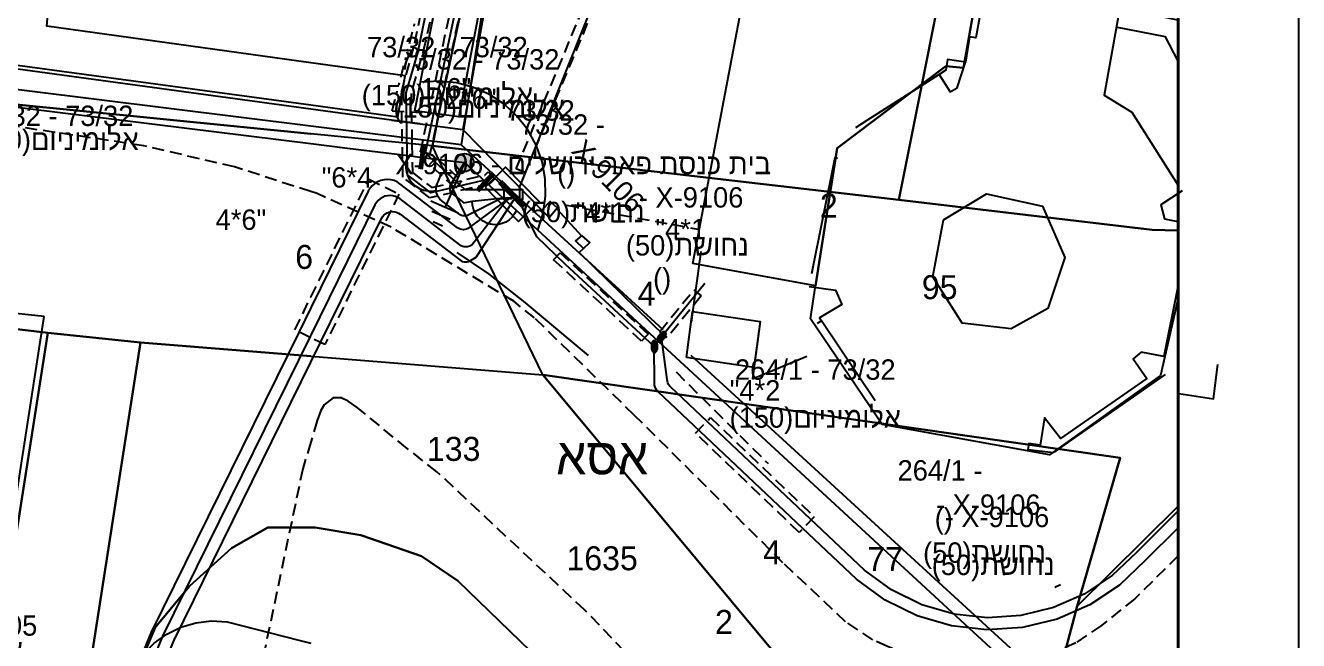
# Model space of a CAD drawing. Header units: metres. Extents: x 220080 to 220677, y 629869 to 630193.
# Drawn here: x 220457.1 to 220510.2, y 629921.5 to 629947.2 of the extents above; entities that cross this region are included whole.
import ezdxf
from ezdxf.enums import TextEntityAlignment as Align

# ---------------------------------------------------------------- set-up
doc = ezdxf.new("R2010")
doc.units = ezdxf.units.M
doc.header["$LTSCALE"] = 0.5
doc.header["$MEASUREMENT"] = 0
doc.linetypes.add('DASH15', pattern=[1.5, 1, -0.5])
doc.linetypes.add('DIVIDE25', pattern=[2.5, 1, -0.5, 0, -0.5, 0, -0.5])
for name, color, linetype in [('1202', 255, 'Continuous'), ('1601', 30, 'LANDBORDER'), ('1602', 40, 'Continuous'), ('1603', 40, 'Continuous'), ('2201', 252, 'Continuous'), ('2202', 255, 'Continuous'), ('2203', 7, 'Continuous'), ('2205', 252, 'Continuous'), ('2206', 252, 'Continuous'), ('2402', 255, 'Continuous'), ('2404', 252, 'DASH15'), ('2407', 252, 'DIVIDE25'), ('2408', 252, 'DASH15'), ('2412', 252, 'Continuous'), ('2421', 252, 'Continuous'), ('2601', 252, 'Continuous'), ('2602', 252, 'Continuous'), ('2604', 252, 'Continuous'), ('2605', 7, 'WALLSUP'), ('2619', 8, 'Continuous'), ('6031', 254, 'Continuous'), ('6051', 130, 'Continuous'), ('6081', 1, 'CABLEUNDEXIST03'), ('6091', 3, 'CABLEUNDEXIST03'), ('6151', 6, 'CABLEUNDEXIST03'), ('6241', 51, 'Continuous'), ('6321', 7, 'Continuous'), ('6510', 7, 'Continuous'), ('6512', 120, 'Continuous'), ('6515', 121, 'Continuous'), ('6561', 7, 'Continuous'), ('6701', 7, 'DASH15'), ('6730', 7, 'Continuous'), ('6815', 255, 'Continuous'), ('6901', 132, 'Continuous'), ('6910', 210, 'Continuous'), ('6911', 3, 'Continuous'), ('6916', 7, 'Continuous'), ('9100', 7, 'Continuous')]:
    doc.layers.add(name, color=color, linetype=linetype)
doc.layers.get('2206').off()
doc.styles.add('HEBTXT', font='HEBTXT')
doc.linetypes.add('CABLEUNDEXIST03', pattern='A,3.5,[222,elecad.shx,S=0.01,R=0,X=0,Y=0],1.5', length=5)
doc.linetypes.add('LANDBORDER', pattern='A,6.25,[208,elecad.shx,S=0.02,R=0,X=-0.6,Y=0],12.5,[208,elecad.shx,S=0.02,R=180,X=0.6,Y=0],6.25', length=25)
doc.linetypes.add('WALLSUP', pattern='A,2.5,[227,elecad.shx,S=0.5,R=0,X=0,Y=0],2.5', length=5)

# ---------------------------------------------------------------- blocks, each defined once
blk = doc.blocks.new('6916')
at = {"color": 0, "style": 'HEBTXT'}
for tag, p in [('HTCH', (0.01, 3.53)), ('PIPE', (0.05, 1.33))]:
    blk.add_attdef(tag, text='', height=1.7, dxfattribs=at).set_placement(p, align=Align.MIDDLE_CENTER)
blk = doc.blocks.new('6901')
at = {"color": 0, "style": 'HEBTXT', "flags": 1}
blk.add_attdef('CODE', (-2.92, 6.4), '', height=1.7, dxfattribs=at)
at = {"color": 0, "style": 'HEBTXT'}
for tag, p in [('PATH', (0.17, 4.71)), ('HTCH', (0.17, 2.71))]:
    blk.add_attdef(tag, text='', height=1.7, dxfattribs=at).set_placement(p, align=Align.MIDDLE_CENTER)
blk = doc.blocks.new('6911')
at = {"color": 0, "style": 'HEBTXT', "flags": 1}
blk.add_attdef('CODE', (-2.92, 6.4), '', height=1.7, dxfattribs=at)
at = {"color": 0, "style": 'HEBTXT'}
for tag, p in [('PATH', (0.17, 4.71)), ('HTCH', (0.17, 2.71))]:
    blk.add_attdef(tag, text='', height=1.7, dxfattribs=at).set_placement(p, align=Align.MIDDLE_CENTER)
blk = doc.blocks.new('6910')
at = {"color": 0, "style": 'HEBTXT', "flags": 1}
blk.add_attdef('CODE', (-2.92, 6.4), '', height=1.7, dxfattribs=at)
at = {"color": 0, "style": 'HEBTXT'}
for tag, p in [('PATH', (0.17, 4.71)), ('HTCH', (0.17, 2.71))]:
    blk.add_attdef(tag, text='', height=1.7, dxfattribs=at).set_placement(p, align=Align.MIDDLE_CENTER)
blk = doc.blocks.new('6515')
at = {"color": 0, "const_width": 0.4}
blk.add_lwpolyline([(0, 1), (0, -1)], dxfattribs=at)
at = {"color": 0, "style": 'HEBTXT', "flags": 1}
for tag, p in [('POLE_NUM', (0.58, 1.18)), ('POLE_TYPE', (0.59, -1.23))]:
    blk.add_attdef(tag, p, '', height=1.7, dxfattribs=at)
blk = doc.blocks.new('*X24')
at = {"color": 0}
for p, q in [((-1.5, 0.06), (1.5, 0.06)), ((-1.5, 0), (1.5, 0)), ((-1.48, 0.12), (1.48, 0.12)), ((-1.45, 0.19), (1.45, 0.19)), ((-1.41, 0.25), (1.41, 0.25)), ((-1.36, 0.31), (1.36, 0.31)), ((-1.29, 0.38), (1.29, 0.38)), ((-1.21, 0.44), (1.21, 0.44)), ((-1.12, 0.5), (1.12, 0.5)), ((-0.99, 0.56), (0.99, 0.56)), ((-0.84, 0.62), (0.84, 0.62)), ((-0.61, 0.69), (0.61, 0.69)), ((-1.5, -0.06), (1.5, -0.06)), ((-1.48, -0.12), (1.48, -0.12)), ((-1.45, -0.19), (1.45, -0.19)), ((-1.41, -0.25), (1.41, -0.25)), ((-1.36, -0.31), (1.36, -0.31)), ((-1.29, -0.38), (1.29, -0.38)), ((-1.21, -0.44), (1.21, -0.44)), ((-1.12, -0.5), (1.12, -0.5)), ((-0.99, -0.56), (0.99, -0.56)), ((-0.84, -0.62), (0.84, -0.62)), ((-0.61, -0.69), (0.61, -0.69))]:
    blk.add_line(p, q, dxfattribs=at)
blk = doc.blocks.new('6730')
at = {"color": 0}
blk.add_lwpolyline([(0.51, 0.01, 0.174705), (0.48, 0.09, 0.104203), (0.36, 0.18, 0.064948), (0.21, 0.24, 0.051099), (0.01, 0.26, 0.051099), (-0.19, 0.24, 0.064948), (-0.35, 0.18, 0.104203), (-0.46, 0.09, 0.174705), (-0.49, 0.01, 0.174705), (-0.46, -0.08, 0.104203), (-0.35, -0.17, 0.064948), (-0.19, -0.22, 0.051099), (0.01, -0.24, 0.051099), (0.21, -0.22, 0.064948), (0.36, -0.17, 0.104203), (0.48, -0.08, 0.174705)], format="xyb", close=True, dxfattribs=at)
at = {"color": 0, "xscale": 0.3335, "yscale": 0.3335, "zscale": 0.3335}
blk.add_blockref('*X24', (0.01, 0.01), dxfattribs=at)
at = {"color": 0, "style": 'HEBTXT'}
for tag, p in [('MUFA_NUM', (1.8, 0.6)), ('COMMENT1', (1.8, -2.73))]:
    blk.add_attdef(tag, p, '', height=2, dxfattribs=at)
at = {"color": 0, "style": 'HEBTXT', "flags": 1}
for tag, p in [('TYPE', (1.81, -6.03)), ('MAP_TYPE', (1.81, -9.04))]:
    blk.add_attdef(tag, p, '', height=2, dxfattribs=at)
blk = doc.blocks.new('6321')
at = {"color": 0, "const_width": 0.75}
blk.add_lwpolyline([(-0.38, 0, 1), (0.38, 0, 1)], format="xyb", close=True, dxfattribs=at)
at = {"color": 0}
blk.add_circle((0, 0), 0.75, dxfattribs=at)
at = {"color": 0, "style": 'HEBTXT'}
blk.add_attdef('POLE_NUM', (1.75, 1.75), '', height=1.7, dxfattribs=at)
at = {"color": 0, "style": 'HEBTXT', "flags": 1}
blk.add_attdef('MAP_TYPE', (1.73, -0.72), '', height=1.7, dxfattribs=at)
blk = doc.blocks.new('6561')
at = {"color": 0}
blk.add_line((0, 0), (-1.62, -3.72), dxfattribs=at)
at = {"color": 0, "flags": 128}
for points in [[(-2.81, -3.2), (-0.52, -4.2)], [(-2.72, -4.06), (-1.19, -4.73)], [(-2.62, -4.92), (-1.85, -5.26)]]:
    blk.add_lwpolyline(points, dxfattribs=at)
at = {"color": 0, "style": 'HEBTXT'}
for tag, p in [('TYPE', (1.69, -1.64)), ('DESC', (1.69, -4.21))]:
    blk.add_attdef(tag, p, '', height=1.5, dxfattribs=at)
blk = doc.blocks.new('6241')
at = {"color": 0}
blk.add_lwpolyline([(-2, -1.2), (2, -1.2), (2, 1.2), (-2, 1.2)], close=True, dxfattribs=at)
blk.add_lwpolyline([(-2, -1.2), (2, -1.2), (2, 1.2), (-2, 1.2)], close=True, dxfattribs=at)
at = {"color": 0, "const_width": 0.48}
blk.add_lwpolyline([(-1.44, 0), (1.44, 0)], dxfattribs=at)
blk.add_lwpolyline([(-1.44, 0), (1.44, 0)], dxfattribs=at)
at = {"color": 0, "style": 'HEBTXT'}
blk.add_attdef('PIL_NAME', (2.42, 1.78), '', height=1.7, dxfattribs=at)
at = {"color": 0, "style": 'HEBTXT', "flags": 1}
for tag, p in [('TYPE', (2.43, -0.61)), ('MAP_TYPE', (2.42, -2.68))]:
    blk.add_attdef(tag, p, '', height=1.7, dxfattribs=at)
blk = doc.blocks.new('2206')
at = {"color": 0}
for p, q in [((0, -7.5), (0, 7.5)), ((-7.5, 0), (7.5, 0))]:
    blk.add_line(p, q, dxfattribs=at)
blk.add_circle((0, 0), 7.5, dxfattribs=at)
at = {"color": 0, "style": 'HEBTXT'}
for tag, p in [('NUM-FLOORS', (-0.93, 2.1)), ('NUM-BUSNS-CUR', (-0.9, -4.02))]:
    blk.add_attdef(tag, text='', height=2, dxfattribs=at).set_placement(p, align=Align.RIGHT)
for tag, p in [('NUM-ENTR', (0.83, 2.1)), ('NUM-APTS-CUR', (0.83, -4.02))]:
    blk.add_attdef(tag, p, '', height=2, dxfattribs=at)
blk.add_attdef('BLDG_TYPE', text='', height=2, dxfattribs=at).set_placement((0, -22.5), align=Align.CENTER)
at = {"layer": '2202', "style": 'HEBTXT'}
blk.add_attdef('BLDG_CH', text='', height=2, dxfattribs=at).set_placement((0, -25), align=Align.CENTER)
at = {"layer": '2203', "style": 'HEBTXT'}
for tag, p in [('BLDG_NUM', (0, -17.5)), ('BLDG_LETTER', (0, -20))]:
    blk.add_attdef(tag, text='', height=2, dxfattribs=at).set_placement(p, align=Align.CENTER)
at = {"layer": '9100', "style": 'HEBTXT'}
for tag, p in [('CITY_CODE', (0, -12.5)), ('STREET_CODE', (0, -15)), ('STRT_TYPE', (0, -27.5)), ('STREET_CODE_2', (0, -30)), ('BLDG_NUM_2', (0, -32.5)), ('BLDG_LETTER_2', (0, -35))]:
    blk.add_attdef(tag, text='', height=2, dxfattribs=at).set_placement(p, align=Align.CENTER)
blk = doc.blocks.new('2402')
at = {"color": 0, "style": 'HEBTXT'}
blk.add_attdef('STREET_NAME', text='', height=3, dxfattribs=at).set_placement((0, 1), align=Align.CENTER)
at = {"layer": '2421', "style": 'HEBTXT'}
blk.add_attdef('STREET_CODE', text='', height=2, dxfattribs=at).set_placement((0, -3), align=Align.CENTER)
blk = doc.blocks.new('1603')
at = {"color": 0, "style": 'HEBTXT'}
blk.add_attdef('PARCEL_NUM', text='', height=2, dxfattribs=at).set_placement((0, 1), align=Align.CENTER)
at = {"color": 0, "style": 'HEBTXT', "flags": 1}
blk.add_attdef('LOT_NUM', text='', height=2, dxfattribs=at).set_placement((0, -2.5), align=Align.CENTER)

msp = doc.modelspace()

# ---------------------------------------------------------------- linework, layer by layer
at = {"layer": '1202', "flags": 128}
for points in [[(220291.862, 629875.389), (220291.862, 630109.132), (220510.161, 630109.132), (220510.161, 629875.389)], [(220296.862, 629880.389), (220296.862, 630104.132), (220505.161, 630104.132), (220505.161, 629880.389)]]:
    msp.add_lwpolyline(points, close=True, dxfattribs=at)
at = {"layer": '1601'}
msp.add_lwpolyline([(220489.661, 629880.432), (220490.983, 629885.425), (220495.622, 629903.024), (220495.835, 629903.938), (220497.5, 629909.96), (220479.147, 629931.992), (220478.651, 629932.588), (220474.238, 629941.733), (220474.047, 629942.129), (220474.35, 629943.61), (220480.852, 629973.844), (220480.976, 629974.421), (220482.009, 629978.346), (220486.515, 630001.2), (220490.524, 630012.709), (220487.763, 630015.771), (220468.98, 630034.51)], dxfattribs=at)
at = {"layer": '1602'}
for points in [[(220474.047, 629942.129), (220474.35, 629943.61), (220480.852, 629973.844), (220480.976, 629974.421), (220482.009, 629978.346), (220501.1, 629977.95), (220493.495, 629939.882)], [(220497.5, 629909.96), (220479.147, 629931.992), (220478.651, 629932.588), (220502.72, 629929.121), (220500.925, 629922.942)]]:
    msp.add_lwpolyline(points, close=True, dxfattribs=at)
for points in [[(220505.135, 629938.604), (220504.057, 629938.635), (220493.495, 629939.882), (220501.1, 629977.95), (220501.565, 629977.278), (220505.135, 629972.121)], [(220468.98, 629975.575), (220480.976, 629974.421), (220480.852, 629973.844), (220474.35, 629943.61), (220474.047, 629942.129), (220468.98, 629942.634)], [(220505.135, 629927.093), (220500.925, 629922.942), (220502.72, 629929.121), (220478.651, 629932.588), (220474.238, 629941.733), (220474.047, 629942.129), (220493.495, 629939.882), (220504.057, 629938.635), (220505.135, 629938.604)], [(220468.98, 629933.361), (220478.651, 629932.588), (220479.147, 629931.992), (220497.5, 629909.96), (220495.835, 629903.938), (220475.106, 629923.993), (220473.601, 629925.027), (220471.065, 629925.903), (220469.163, 629926.222), (220468.98, 629926.223)], [(220505.135, 629912.91), (220504.183, 629911.952), (220503.667, 629911.441), (220499.91, 629907.719), (220499.455, 629907.269), (220495.622, 629903.024), (220495.835, 629903.938), (220497.5, 629909.96), (220500.925, 629922.942), (220505.135, 629927.093)], [(220468.98, 629926.223), (220469.163, 629926.222), (220471.065, 629925.903), (220473.601, 629925.027), (220475.106, 629923.993), (220495.835, 629903.938), (220495.622, 629903.024), (220490.983, 629885.425), (220489.661, 629880.432)]]:
    msp.add_lwpolyline(points, dxfattribs=at)
at = {"layer": '1602', "linetype": 'Continuous'}
for points in [[(220468.98, 629942.634), (220446.907, 629944.833), (220449.933, 629967.138), (220455.963, 629966.178), (220457.18, 629976.711), (220468.98, 629975.575)], [(220468.98, 629933.361), (220461.879, 629933.929), (220458.017, 629934.34), (220435.486, 629937.024), (220413.045, 629939.701), (220390.77, 629942.462), (220367.78, 629945.081), (220363.181, 629945.553), (220350.338, 629947.235), (220348.016, 629946.981), (220345.632, 629945.712), (220344.263, 629944.264), (220343.245, 629942.218), (220342.765, 629939.834), (220343.342, 629937.424), (220335.444, 629949.474), (220331.108, 629956.09)], [(220446.907, 629944.833), (220468.98, 629942.634)], [(220449.756, 629880.432), (220453.435, 629905.13), (220458.017, 629934.34), (220461.879, 629933.929), (220453.546, 629880.432)], [(220453.546, 629880.432), (220461.879, 629933.929), (220468.98, 629933.361)], [(220455.664, 629880.432), (220461.691, 629920.141), (220462.487, 629922.048), (220463.927, 629923.768), (220465.673, 629925.353), (220467.181, 629926.225), (220468.98, 629926.223)], [(220468.98, 629926.223), (220467.181, 629926.225), (220465.673, 629925.353), (220463.927, 629923.768), (220462.487, 629922.048), (220461.691, 629920.141), (220455.664, 629880.432)]]:
    msp.add_lwpolyline(points, dxfattribs=at)
msp.add_lwpolyline([(220458.017, 629934.34), (220453.435, 629905.13), (220431.307, 629907.855), (220435.486, 629937.024)], close=True, dxfattribs=at)
at = {"layer": '2201'}
for points in [[(220505.135, 629935.728), (220504.405, 629932.562), (220499.78, 629929.245), (220492.801, 629930.516), (220489.808, 629934.925), (220490.024, 629936.3), (220484.913, 629937.228), (220487.333, 629950.031), (220481.059, 629950.994), (220482.254, 629956.403), (220485.46, 629971.159), (220485.606, 629973.701), (220499.305, 629973.442), (220499.261, 629971.147), (220502.324, 629971.161), (220501.899, 629962.317), (220503.537, 629962.096), (220505.135, 629961.857)], [(220505.135, 629947.379), (220502.704, 629947.885), (220502.06, 629944.247), (220503.216, 629943.539), (220505.135, 629940.513)]]:
    msp.add_lwpolyline(points, dxfattribs=at)
at = {"layer": '2205'}
msp.add_line((220492.508, 629931.507), (220490.272, 629934.842), dxfattribs=at)
for points in [[(220496.823, 629948.927), (220496.193, 629945.392), (220495.457, 629945.464), (220490.922, 629942.044), (220490.023, 629936.3), (220484.913, 629937.228), (220487.333, 629950.031), (220487.435, 629950.573)], [(220496.823, 629948.927), (220496.193, 629945.392), (220495.457, 629945.464), (220490.922, 629942.044), (220490.023, 629936.3), (220484.913, 629937.228), (220487.333, 629950.031), (220487.435, 629950.573)], [(220496.273, 629945.625), (220495.531, 629945.74), (220495.46, 629945.285), (220495.183, 629945.105), (220495.636, 629944.392), (220495.922, 629944.559)], [(220495.36, 629939.056), (220497.149, 629940.14), (220499.486, 629939.618), (220500.421, 629937.479), (220499.708, 629935.358), (220498.181, 629934.508), (220496.133, 629934.747), (220494.909, 629936.672)], [(220495.36, 629939.056), (220497.149, 629940.14), (220499.486, 629939.618), (220500.421, 629937.479), (220499.708, 629935.358), (220498.181, 629934.508), (220496.133, 629934.747), (220494.909, 629936.672)]]:
    msp.add_lwpolyline(points, close=True, dxfattribs=at)
for points in [[(220505.135, 629935.728), (220504.405, 629932.562), (220499.78, 629929.245), (220492.801, 629930.516), (220489.808, 629934.925), (220490.023, 629936.3), (220490.922, 629942.044), (220495.457, 629945.464), (220496.193, 629945.392), (220496.823, 629948.927), (220502.704, 629947.885), (220502.059, 629944.247), (220503.216, 629943.539), (220505.135, 629940.513)], [(220505.135, 629935.728), (220504.405, 629932.562), (220499.78, 629929.245), (220492.801, 629930.516), (220489.808, 629934.925), (220490.023, 629936.3), (220490.922, 629942.044), (220495.457, 629945.464), (220496.193, 629945.392), (220496.823, 629948.927), (220502.704, 629947.885), (220502.059, 629944.247), (220503.216, 629943.539), (220505.135, 629940.513)], [(220497.157, 629949.124), (220496.703, 629946.634), (220496.436, 629946.676), (220496.273, 629945.625)], [(220495.183, 629945.105), (220492.156, 629943.198), (220491.684, 629942.88)], [(220490.95, 629941.606), (220490.828, 629941.631), (220489.857, 629936.799)], [(220505.305, 629940.259), (220504.419, 629939.669), (220504.579, 629939.087), (220505.135, 629938.976)], [(220489.752, 629936.276), (220490.857, 629936.115), (220491.114, 629935.519), (220490.192, 629934.963), (220490.272, 629934.842), (220490.091, 629934.72)], [(220505.135, 629936.257), (220504.548, 629933.344), (220503.599, 629933.535), (220503.263, 629933.248), (220503.83, 629932.431), (220500.23, 629929.934), (220500, 629930.231)], [(220500, 629929.388), (220500.23, 629929.546), (220500.713, 629929.879), (220504.61, 629932.599)], [(220500, 629930.231), (220499.57, 629930.787), (220499.391, 629929.648), (220498.92, 629929.722), (220498.87, 629929.47), (220499.941, 629929.347), (220500, 629929.388)]]:
    msp.add_lwpolyline(points, dxfattribs=at)
at = {"layer": '2404', "color": 7, "linetype": 'DASH15'}
msp.add_lwpolyline([(220468.98, 629940.229), (220465.793, 629941.257), (220462.023, 629942.136), (220454.139, 629943.329), (220441.509, 629944.849), (220431.007, 629946.081), (220413.543, 629948.431), (220406.966, 629949.188), (220405.706, 629949.327), (220404.837, 629949.494), (220403.715, 629950.056), (220401.741, 629951.654), (220400.852, 629952.673), (220400.127, 629954.031), (220399.529, 629955.728), (220399.277, 629957.076), (220399.28, 629958.149), (220399.414, 629959.765), (220401.337, 629972.362), (220404.067, 629989.684), (220406.084, 630003.023), (220409.893, 630028.213), (220410.111, 630029.668)], dxfattribs=at)
at = {"layer": '2404'}
for points in [[(220505.135, 629925.022), (220503.34, 629923.25), (220501.946, 629922.134), (220500.874, 629921.409), (220499.91, 629920.978), (220498.986, 629920.656), (220498.036, 629920.474), (220496.726, 629920.401), (220495.965, 629920.409), (220495.327, 629920.488), (220494.874, 629920.572), (220493.924, 629920.88), (220493.022, 629921.26), (220492.406, 629921.533), (220491.279, 629922.288), (220488.664, 629924.751), (220482.464, 629930.908), (220478.311, 629934.958), (220477.443, 629935.652), (220472.325, 629938.744), (220469.243, 629940.144), (220468.98, 629940.229)], [(220500.499, 629900.612), (220490.371, 629912.417), (220480.401, 629922.775), (220474.24, 629928.545), (220472.996, 629929.516), (220470.913, 629931.227), (220470.538, 629931.486), (220470.243, 629931.631), (220469.905, 629931.625), (220469.542, 629931.341), (220469.398, 629931.095), (220469.25, 629930.682), (220468.98, 629929.784)]]:
    msp.add_lwpolyline(points, dxfattribs=at)
at = {"layer": '2404', "linetype": 'DASH15'}
msp.add_lwpolyline([(220468.98, 629929.784), (220468.645, 629928.669), (220466.655, 629919.211)], dxfattribs=at)
at = {"layer": '2407'}
msp.add_lwpolyline([(220472.372, 629943.598), (220473.555, 629948.183), (220474.327, 629951.745), (220473.311, 629952.004)], dxfattribs=at)
at = {"layer": '2408'}
for p, q in [((220472.372, 629943.598), (220474.159, 629943.484)), ((220479.645, 629939.662), (220485.183, 629938.653)), ((220484.206, 629932.707), (220488.044, 629928.889))]:
    msp.add_line(p, q, dxfattribs=at)
at = {"layer": '2412'}
msp.add_lwpolyline([(220484.639, 629933.308), (220484.897, 629935.225), (220487.716, 629934.807), (220487.457, 629932.889)], close=True, dxfattribs=at)
at = {"layer": '2601'}
for p, q in [((220472.349, 629943.211), (220473.539, 629943.056)), ((220473.539, 629943.056), (220472.349, 629943.211)), ((220479.229, 629939.523), (220480.272, 629938.388)), ((220487.393, 629932.415), (220489.654, 629933.36)), ((220500, 629923.738), (220500.23, 629923.848))]:
    msp.add_line(p, q, dxfattribs=at)
at = {"layer": '2601', "linetype": 'Continuous'}
for p, q in [((220455.193, 629917.802), (220457.868, 629935.016)), ((220457.868, 629935.016), (220456.293, 629935.182))]:
    msp.add_line(p, q, dxfattribs=at)
at = {"layer": '2601'}
for points in [[(220475.065, 629937.687), (220476.385, 629936.795), (220477.909, 629935.599), (220480.537, 629933.395)], [(220487.716, 629934.807), (220487.393, 629932.415), (220487.389, 629932.403)]]:
    msp.add_lwpolyline(points, dxfattribs=at)
at = {"layer": '2602', "linetype": 'Continuous'}
msp.add_line((220468.98, 629943.668), (220456.769, 629945.327), dxfattribs=at)
at = {"layer": '2602'}
for p, q in [((220472.349, 629943.211), (220468.98, 629943.668)), ((220485.235, 629937.726), (220484.838, 629934.784))]:
    msp.add_line(p, q, dxfattribs=at)
for points in [[(220473.539, 629943.056), (220475.317, 629942.823), (220478.615, 629939.453)], [(220480.353, 629937.851), (220480.165, 629937.686), (220483.73, 629934.206)]]:
    msp.add_lwpolyline(points, dxfattribs=at)
for points in [[(220478.917, 629939.143), (220479.245, 629939.543), (220478.961, 629939.815), (220478.609, 629939.447)], [(220480.353, 629937.851), (220480.609, 629938.099), (220480.281, 629938.395), (220480.009, 629938.167)]]:
    msp.add_lwpolyline(points, close=True, dxfattribs=at)
at = {"layer": '2604'}
msp.add_lwpolyline([(220473.321, 629943.595), (220478.141, 629968.123), (220479.837, 629967.835), (220475.149, 629943.351)], close=True, dxfattribs=at)
at = {"layer": '2604', "linetype": 'Continuous'}
for points in [[(220457.556, 629951.658), (220456.713, 629951.791), (220456.237, 629945.575), (220468.98, 629943.844)], [(220468.98, 629945.597), (220457.977, 629947.123), (220458.35, 629951.581)]]:
    msp.add_lwpolyline(points, dxfattribs=at)
at = {"layer": '2604'}
msp.add_lwpolyline([(220468.98, 629943.844), (220472.61, 629943.351), (220472.917, 629945.051), (220468.98, 629945.597)], dxfattribs=at)
at = {"layer": '2605'}
msp.add_line((220479.837, 629967.835), (220475.317, 629942.823), dxfattribs=at)
for points in [[(220505.135, 629945.697), (220504.608, 629946.681), (220502.544, 629947.077)], [(220505.164, 629931.801), (220506.611, 629931.582), (220506.8, 629933.021)]]:
    msp.add_lwpolyline(points, dxfattribs=at)
at = {"layer": '2619'}
for p, q in [((220472.349, 629943.211), (220473.539, 629943.056)), ((220473.539, 629943.056), (220472.349, 629943.211)), ((220479.229, 629939.523), (220480.272, 629938.388)), ((220487.393, 629932.415), (220489.654, 629933.36)), ((220500, 629923.738), (220500.23, 629923.848))]:
    msp.add_line(p, q, dxfattribs=at)
at = {"layer": '2619', "linetype": 'Continuous'}
for p, q in [((220455.193, 629917.802), (220457.868, 629935.016)), ((220457.868, 629935.016), (220456.293, 629935.182))]:
    msp.add_line(p, q, dxfattribs=at)
at = {"layer": '2619'}
for points in [[(220475.065, 629937.687), (220476.385, 629936.795), (220477.909, 629935.599), (220480.537, 629933.395)], [(220487.716, 629934.807), (220487.393, 629932.415), (220487.389, 629932.403)]]:
    msp.add_lwpolyline(points, dxfattribs=at)
at = {"layer": '6031'}
for p, q in [((220478.816, 629964.989), (220475.248, 629942.173)), ((220483.67, 629934.458), (220475.248, 629942.173)), ((220505.135, 629914.793), (220484.838, 629933.388))]:
    msp.add_line(p, q, dxfattribs=at)
at = {"layer": '6031', "linetype": 'Continuous'}
msp.add_lwpolyline([(220468.98, 629942.953), (220433.557, 629947.363), (220402.371, 629953.102), (220359.634, 629957.613), (220338.873, 629959.321)], dxfattribs=at)
at = {"layer": '6031'}
msp.add_lwpolyline([(220475.248, 629942.173), (220468.98, 629942.953)], dxfattribs=at)
at = {"layer": '6051'}
for p in [(220473.622, 629941.655), (220476.264, 629940.629)]:
    msp.add_line(p, (220475.389, 629941.436), dxfattribs=at)
at = {"layer": '6051', "linetype": 'Continuous'}
msp.add_lwpolyline([(220405.96, 629951.37), (220409.29, 629950.795), (220410.451, 629950.594), (220433.46, 629946.62), (220468.98, 629942.229)], dxfattribs=at)
at = {"layer": '6051'}
for points in [[(220468.98, 629942.229), (220470.508, 629942.04), (220473.033, 629941.728), (220473.622, 629941.655)], [(220503.423, 629915.565), (220503.024, 629915.934), (220502.907, 629916.042), (220478.449, 629938.613), (220477.552, 629939.441), (220476.264, 629940.629)]]:
    msp.add_lwpolyline(points, dxfattribs=at)
at = {"layer": '6081', "linetype": 'CABLEUNDEXIST03'}
msp.add_lwpolyline([(220456.654, 629880.432), (220456.73, 629881.404), (220457.461, 629890.68), (220458.646, 629898.052), (220458.735, 629899.038), (220458.959, 629910.068), (220460.889, 629918.864), (220461.386, 629919.924), (220461.991, 629920.925), (220462.447, 629921.393), (220462.977, 629921.776), (220463.564, 629922.064), (220464.191, 629922.247), (220464.84, 629922.321), (220465.493, 629922.283), (220468.479, 629921.52), (220468.98, 629921.397)], dxfattribs=at)
at = {"layer": '6091'}
for points in [[(220480.485, 629973.789), (220480.481, 629973.753), (220473.752, 629941.84), (220475.396, 629940.313), (220477.809, 629940.309), (220477.809, 629939.904), (220477.547, 629939.904), (220477.549, 629939.995)], [(220475.389, 629941.436), (220474.977, 629940.781), (220474.814, 629940.521), (220474.792, 629940.479), (220474.777, 629940.434), (220474.77, 629940.387), (220474.771, 629940.339), (220474.779, 629940.292), (220474.795, 629940.248), (220474.818, 629940.206), (220474.847, 629940.169), (220474.883, 629940.137), (220475.366, 629939.761), (220475.713, 629939.822), (220476.874, 629939.956), (220477.27, 629939.955), (220477.269, 629939.995)], [(220477.339, 629939.995), (220477.339, 629939.928), (220476.885, 629939.925), (220475.57, 629939.253), (220475.511, 629939.231), (220475.449, 629939.217), (220475.387, 629939.214), (220475.324, 629939.221), (220475.263, 629939.237), (220475.206, 629939.263), (220475.153, 629939.297), (220474.438, 629939.848), (220474.364, 629939.915), (220474.302, 629939.993), (220474.255, 629940.081), (220474.223, 629940.175), (220474.206, 629940.273), (220474.207, 629940.369), (220474.222, 629940.462), (220474.252, 629940.553), (220474.296, 629940.637), (220474.394, 629940.92), (220474.662, 629941.131)], [(220477.129, 629939.995), (220477.108, 629939.971), (220477.107, 629939.852), (220475.586, 629938.723), (220475.531, 629938.687), (220475.471, 629938.66), (220475.408, 629938.644), (220475.342, 629938.638), (220475.277, 629938.643), (220475.213, 629938.659), (220475.153, 629938.685), (220475.098, 629938.72), (220472.695, 629940.553), (220472.577, 629940.629), (220472.448, 629940.685), (220472.312, 629940.72), (220472.172, 629940.733), (220472.032, 629940.724), (220471.895, 629940.691), (220471.766, 629940.638), (220471.646, 629940.564), (220471.539, 629940.473), (220471.449, 629940.365), (220471.377, 629940.244), (220468.98, 629935.373)], [(220477.129, 629939.995), (220477.128, 629939.839), (220475.692, 629937.998), (220475.635, 629937.964), (220475.574, 629937.939), (220475.51, 629937.925), (220475.444, 629937.921), (220475.378, 629937.927), (220475.314, 629937.944), (220475.253, 629937.971), (220475.198, 629938.007), (220472.699, 629939.92), (220472.606, 629939.98), (220472.504, 629940.025), (220472.396, 629940.053), (220472.285, 629940.063), (220472.174, 629940.055), (220472.065, 629940.03), (220471.962, 629939.987), (220471.867, 629939.929), (220471.783, 629939.856), (220471.712, 629939.771), (220471.655, 629939.675), (220468.98, 629934.241)], [(220468.98, 629933.108), (220469.386, 629933.932), (220471.932, 629939.106), (220471.974, 629939.177), (220472.027, 629939.24), (220472.089, 629939.294), (220472.159, 629939.337), (220472.235, 629939.368), (220472.315, 629939.387), (220472.397, 629939.393), (220472.479, 629939.385), (220472.559, 629939.365), (220472.634, 629939.332), (220472.703, 629939.287), (220475.196, 629937.378), (220475.249, 629937.344), (220475.308, 629937.318), (220475.369, 629937.302), (220475.433, 629937.296), (220475.496, 629937.3), (220475.558, 629937.314), (220475.617, 629937.337), (220475.672, 629937.37), (220475.874, 629937.499), (220477.478, 629939.926), (220477.479, 629939.995)]]:
    msp.add_lwpolyline(points, dxfattribs=at)
at = {"layer": '6091', "linetype": 'CABLEUNDEXIST03'}
for points in [[(220468.98, 629935.373), (220468.489, 629934.374), (220462.326, 629921.85), (220461.902, 629920.839), (220461.603, 629919.784), (220459.458, 629910.009), (220459.235, 629899.064), (220459.134, 629897.938), (220457.958, 629890.62), (220457.189, 629880.855), (220457.189, 629880.811), (220457.197, 629880.769), (220457.211, 629880.728), (220457.233, 629880.691), (220457.26, 629880.657), (220457.293, 629880.629), (220457.329, 629880.607), (220457.37, 629880.591), (220457.412, 629880.582), (220458.653, 629880.432)], [(220468.98, 629934.241), (220468.937, 629934.153), (220462.802, 629921.684), (220462.378, 629920.672)], [(220460.292, 629901.852), (220460.456, 629909.891), (220462.554, 629919.451), (220462.853, 629920.506), (220463.277, 629921.518), (220468.98, 629933.108)]]:
    msp.add_lwpolyline(points, dxfattribs=at)
at = {"layer": '6151'}
for points in [[(220477.199, 629939.995), (220477.199, 629939.879), (220477.042, 629939.879), (220477.042, 629940.428), (220476.513, 629940.903), (220476.343, 629940.734), (220473.982, 629940.181), (220473.016, 629940.926), (220473.014, 629941.055), (220472.961, 629944.346), (220473.438, 629946.009), (220476.068, 629958.822), (220468.98, 629959.738)], [(220483.627, 629955.279), (220477.682, 629940.422), (220477.683, 629939.97), (220477.408, 629939.969), (220477.409, 629939.995)], [(220483.298, 629933.769), (220479.589, 629937.203), (220478.4, 629938.335), (220477.619, 629939.927), (220477.619, 629939.995)], [(220485.413, 629936.391), (220483.687, 629934.266), (220483.607, 629934.163)], [(220505.135, 629926.896), (220503.406, 629925.183), (220502.393, 629924.217), (220501.228, 629923.441), (220499.946, 629922.878), (220498.586, 629922.546), (220497.189, 629922.454), (220495.798, 629922.606), (220494.453, 629922.997), (220493.197, 629923.614), (220492.066, 629924.44), (220483.99, 629932.068), (220483.94, 629932.123), (220483.899, 629932.185), (220483.867, 629932.252), (220483.845, 629932.324), (220483.835, 629932.397), (220483.607, 629934.163)], [(220505.135, 629926.192), (220503.77, 629924.84), (220502.693, 629923.816), (220501.454, 629922.995), (220500.093, 629922.4), (220498.648, 629922.049), (220497.165, 629921.955), (220495.688, 629922.118), (220494.262, 629922.535), (220492.929, 629923.192), (220491.73, 629924.07), (220483.465, 629931.876), (220483.411, 629931.936), (220483.367, 629932.004), (220483.335, 629932.078), (220483.315, 629932.156), (220483.308, 629932.236), (220483.298, 629933.769)]]:
    msp.add_lwpolyline(points, dxfattribs=at)
at = {"layer": '6510'}
msp.add_lwpolyline([(220478.449, 629938.613), (220478.666, 629939.309), (220478.769, 629940.031), (220478.754, 629940.76), (220478.623, 629941.477), (220478.378, 629942.164), (220478.026, 629942.803), (220477.576, 629943.377), (220477.039, 629943.871), (220476.431, 629944.272), (220475.765, 629944.571), (220475.061, 629944.759), (220474.335, 629944.831), (220473.607, 629944.786)], dxfattribs=at)
at = {"layer": '6512'}
for points in [[(220473.033, 629941.728), (220472.973, 629941.56), (220472.941, 629941.385), (220472.941, 629941.207), (220472.97, 629941.031), (220473.029, 629940.863), (220473.115, 629940.708), (220473.227, 629940.569), (220473.361, 629940.452), (220473.512, 629940.359), (220473.678, 629940.293), (220473.852, 629940.256), (220474.03, 629940.25), (220474.206, 629940.273)], [(220477.552, 629939.441), (220477.476, 629939.293), (220477.376, 629939.161), (220477.255, 629939.049), (220477.117, 629938.958), (220476.964, 629938.894), (220476.803, 629938.856), (220476.638, 629938.847), (220476.474, 629938.866), (220476.315, 629938.914), (220476.167, 629938.988), (220476.034, 629939.086), (220475.921, 629939.207), (220475.829, 629939.344), (220475.763, 629939.496), (220475.724, 629939.657), (220475.713, 629939.822)]]:
    msp.add_lwpolyline(points, dxfattribs=at)
at = {"layer": '6701'}
for points in [[(220473.948, 629941.799), (220473.556, 629941.881), (220480.285, 629973.794), (220480.677, 629973.712)], [(220473.766, 629946.471), (220473.162, 629944.319), (220473.192, 629942.419), (220473.196, 629942.208), (220473.214, 629941.026), (220474.029, 629940.397), (220476.242, 629940.916), (220476.372, 629941.045), (220476.654, 629940.761), (220476.444, 629940.552), (220473.936, 629939.964), (220472.818, 629940.827), (220472.76, 629944.373), (220473.317, 629946.423), (220475.766, 629958.632), (220472.686, 629959.055), (220472.761, 629959.447), (220476.391, 629959.045)], [(220477.91, 629941.028), (220477.541, 629941.182), (220481.873, 629951.55), (220482.242, 629951.396)], [(220473.929, 629941.362), (220474.205, 629941.652), (220475.279, 629940.66), (220475.007, 629940.367)], [(220483.044, 629934.281), (220482.772, 629933.987), (220479.1, 629937.387), (220479.372, 629937.68)], [(220483.842, 629934.14), (220483.533, 629934.393), (220484.95, 629936.128), (220485.26, 629935.874)], [(220485.023, 629930.157), (220485.646, 629930.807), (220489.966, 629926.668), (220489.344, 629926.018)]]:
    msp.add_lwpolyline(points, close=True, dxfattribs=at)
msp.add_lwpolyline([(220468.98, 629935.826), (220471.4, 629940.743), (220472.656, 629940.125), (220469.565, 629933.844), (220468.98, 629934.132)], dxfattribs=at)
at = {"layer": '6701', "linetype": 'DASH15'}
msp.add_lwpolyline([(220468.98, 629934.132), (220468.309, 629934.462), (220468.98, 629935.826)], dxfattribs=at)
at = {"layer": '6815'}
msp.add_lwpolyline([(220296.87, 629880.432), (220505.135, 629880.432), (220505.135, 630104.106), (220296.87, 630104.106)], close=True, dxfattribs=at)

# ---------------------------------------------------------------- block references
at = {"layer": '1603', "xscale": 0.5, "yscale": 0.5, "zscale": 0.5}
for p, values in [((220495.2, 629935.24), {'PARCEL_NUM': '95'}), ((220474.935, 629928.498), {'PARCEL_NUM': '133'}), ((220492.924, 629923.904), {'PARCEL_NUM': '77'})]:
    msp.add_blockref('1603', p, dxfattribs=at).add_auto_attribs(values)
at = {"layer": '2206'}
ref = msp.add_blockref('2206', (220490.576, 629956.646), dxfattribs=dict(at, xscale=0.5, yscale=0.5, zscale=0.5))
ref.add_attrib('BLDG_NUM', '2', dxfattribs={"layer": '2203', "height": 1, "style": 'HEBTXT'}).set_placement((220490.576, 629939.146), align=Align.CENTER)
ref = msp.add_blockref('2206', (220468.701, 629954.503), dxfattribs=dict(at, xscale=0.5, yscale=0.5, zscale=0.5))
ref.add_attrib('BLDG_NUM', '6', dxfattribs={"layer": '2203', "height": 1, "style": 'HEBTXT'}).set_placement((220468.701, 629937.003), align=Align.CENTER)
ref = msp.add_blockref('2206', (220482.98, 629952.975), dxfattribs=dict(at, xscale=0.5, yscale=0.5, zscale=0.5))
ref.add_attrib('BLDG_NUM', '4', dxfattribs={"layer": '2203', "height": 1, "style": 'HEBTXT'}).set_placement((220482.98, 629935.475), align=Align.CENTER)
ref = msp.add_blockref('2206', (220488.211, 629942.181), dxfattribs=dict(at, xscale=0.5, yscale=0.5, zscale=0.5))
ref.add_attrib('BLDG_NUM', '4', dxfattribs={"layer": '2203', "height": 1, "style": 'HEBTXT'}).set_placement((220488.211, 629924.681), align=Align.CENTER)
ref = msp.add_blockref('2206', (220486.204, 629939.281), dxfattribs=dict(at, xscale=0.5, yscale=0.5, zscale=0.5))
ref.add_attrib('BLDG_NUM', '2', dxfattribs={"layer": '2203', "height": 1, "style": 'HEBTXT'}).set_placement((220486.204, 629921.781), align=Align.CENTER)
at = {"layer": '2402'}
ref = msp.add_blockref('2402', (220481.125, 629927.437), dxfattribs=dict(at, xscale=0.5, yscale=0.5, zscale=0.5))
ref.add_attrib('STREET_NAME', 'אסא', dxfattribs={"layer": '0', "color": 0, "height": 1.5, "style": 'HEBTXT'}).set_placement((220481.125, 629928.437), align=Align.CENTER)
ref.add_attrib('STREET_CODE', '1635', dxfattribs={"layer": '2421', "height": 1, "style": 'HEBTXT'}).set_placement((220481.125, 629924.437), align=Align.CENTER)
at = {"layer": '6241'}
ref = msp.add_blockref('6241', (220477.374, 629940.115), dxfattribs=dict(at, xscale=0.5, yscale=0.5, zscale=0.5, rotation=314.369999999903))
ref.add_attrib('PIL_NAME', 'X-9106', (220479.794, 629941.891), dxfattribs={"layer": '0', "color": 0, "height": 0.85, "rotation": 314.37, "style": 'HEBTXT'})
at = {"layer": '6321'}
ref = msp.add_blockref('6321', (220475.389, 629941.436), dxfattribs=dict(at, xscale=0.5, yscale=0.5, zscale=0.5))
ref.add_attrib('POLE_NUM', '73/32', (220477.139, 629943.186), dxfattribs={"layer": '0', "color": 0, "height": 0.85, "style": 'HEBTXT'})
at = {"layer": '6515'}
for p, xscale, yscale, zscale, rotation in [((220473.622, 629941.655), 0.5, 0.5, 0.5, 352.9527957798911), ((220476.264, 629940.629), 0.4999999999999999, 0.4999999999999999, 0.4999999999999999, 317.2965235199021)]:
    msp.add_blockref('6515', p, dxfattribs=dict(at, xscale=xscale, yscale=yscale, zscale=zscale, rotation=rotation))
at = {"layer": '6561', "xscale": 0.5, "yscale": 0.5, "zscale": 0.5}
msp.add_blockref('6561', (220475.389, 629941.436), dxfattribs=at)
at = {"layer": '6730', "xscale": 0.5, "yscale": 0.5, "zscale": 0.5}
for p, rotation in [((220483.607, 629934.163), 51.96346939998396), ((220483.298, 629933.769), 270.3925059899166)]:
    msp.add_blockref('6730', p, dxfattribs=dict(at, rotation=rotation))
at = {"layer": '6901'}
ref = msp.add_blockref('6901', (220474.505, 629941.546), dxfattribs=dict(at, xscale=0.5, yscale=0.5, zscale=0.5))
ref.add_attrib('PATH', '73/32 - 73/32', dxfattribs={"layer": '0', "color": 0, "height": 0.85, "style": 'HEBTXT'}).set_placement((220474.674, 629946.254), align=Align.MIDDLE_CENTER)
ref.add_attrib('HTCH', '(150)םוינימולא', dxfattribs={"layer": '0', "color": 0, "height": 0.85, "style": 'HEBTXT'}).set_placement((220474.674, 629944.254), align=Align.MIDDLE_CENTER)
ref = msp.add_blockref('6901', (220475.827, 629941.033), dxfattribs=dict(at, xscale=0.5, yscale=0.5, zscale=0.5))
ref.add_attrib('PATH', '73/32 - 73/32', dxfattribs={"layer": '0', "color": 0, "height": 0.85, "style": 'HEBTXT'}).set_placement((220475.995, 629945.741), align=Align.MIDDLE_CENTER)
ref.add_attrib('HTCH', '(150)םוינימולא', dxfattribs={"layer": '0', "color": 0, "height": 0.85, "style": 'HEBTXT'}).set_placement((220475.995, 629943.741), align=Align.MIDDLE_CENTER)
at = {"layer": '6901', "linetype": 'Continuous'}
ref = msp.add_blockref('6901', (220475.827, 629941.033), dxfattribs=dict(at, xscale=0.5, yscale=0.5, zscale=0.5))
ref.add_attrib('PATH', '73/32 - 73/32', dxfattribs={"layer": '0', "color": 0, "height": 0.85, "style": 'HEBTXT'}).set_placement((220458.231, 629943.387), align=Align.MIDDLE_CENTER)
ref.add_attrib('HTCH', '(150)םוינימולא', dxfattribs={"layer": '0', "color": 0, "height": 0.85, "style": 'HEBTXT'}).set_placement((220458.231, 629942.387), align=Align.MIDDLE_CENTER)
at = {"layer": '6901'}
ref = msp.add_blockref('6901', (220479.459, 629938.315), dxfattribs=dict(at, xscale=0.5, yscale=0.5, zscale=0.5))
ref.add_attrib('PATH', '73/32 - ', dxfattribs={"layer": '0', "color": 0, "height": 0.85, "style": 'HEBTXT'}).set_placement((220479.628, 629943.023), align=Align.MIDDLE_CENTER)
ref.add_attrib('HTCH', '()', dxfattribs={"layer": '0', "color": 0, "height": 0.85, "style": 'HEBTXT'}).set_placement((220479.628, 629941.023), align=Align.MIDDLE_CENTER)
ref = msp.add_blockref('6901', (220489.844, 629928.097), dxfattribs=dict(at, xscale=0.5, yscale=0.5, zscale=0.5))
ref.add_attrib('PATH', '264/1 - 73/32', dxfattribs={"layer": '0', "color": 0, "height": 0.85, "style": 'HEBTXT'}).set_placement((220490.012, 629932.805), align=Align.MIDDLE_CENTER)
ref.add_attrib('HTCH', '(150)םוינימולא', dxfattribs={"layer": '0', "color": 0, "height": 0.85, "style": 'HEBTXT'}).set_placement((220490.012, 629930.805), align=Align.MIDDLE_CENTER)
ref = msp.add_blockref('6901', (220495.201, 629923.894), dxfattribs=dict(at, xscale=0.5, yscale=0.5, zscale=0.5))
ref.add_attrib('PATH', '264/1 - ', dxfattribs={"layer": '0', "color": 0, "height": 0.85, "style": 'HEBTXT'}).set_placement((220495.369, 629928.602), align=Align.MIDDLE_CENTER)
ref.add_attrib('HTCH', '()', dxfattribs={"layer": '0', "color": 0, "height": 0.85, "style": 'HEBTXT'}).set_placement((220495.369, 629926.602), align=Align.MIDDLE_CENTER)
at = {"layer": '6910'}
ref = msp.add_blockref('6910', (220480.165, 629936.669), dxfattribs=dict(at, xscale=0.5, yscale=0.5, zscale=0.5))
ref.add_attrib('PATH', 'X-9106 - םילשורי ראפ תסנכ תיב', dxfattribs={"layer": '0', "color": 0, "height": 0.85, "style": 'HEBTXT'}).set_placement((220480.334, 629941.377), align=Align.MIDDLE_CENTER)
ref.add_attrib('HTCH', '(50)תשוחנ', dxfattribs={"layer": '0', "color": 0, "height": 0.85, "style": 'HEBTXT'}).set_placement((220480.334, 629939.377), align=Align.MIDDLE_CENTER)
ref = msp.add_blockref('6910', (220484.509, 629935.278), dxfattribs=dict(at, xscale=0.5, yscale=0.5, zscale=0.5))
ref.add_attrib('PATH', ' - X-9106', dxfattribs={"layer": '0', "color": 0, "height": 0.85, "style": 'HEBTXT'}).set_placement((220484.677, 629939.986), align=Align.MIDDLE_CENTER)
ref.add_attrib('HTCH', '(50)תשוחנ', dxfattribs={"layer": '0', "color": 0, "height": 0.85, "style": 'HEBTXT'}).set_placement((220484.677, 629937.986), align=Align.MIDDLE_CENTER)
ref = msp.add_blockref('6910', (220496.899, 629922.466), dxfattribs=dict(at, xscale=0.5, yscale=0.5, zscale=0.5))
ref.add_attrib('PATH', ' - X-9106', dxfattribs={"layer": '0', "color": 0, "height": 0.85, "style": 'HEBTXT'}).set_placement((220497.067, 629927.174), align=Align.MIDDLE_CENTER)
ref.add_attrib('HTCH', '(50)תשוחנ', dxfattribs={"layer": '0', "color": 0, "height": 0.85, "style": 'HEBTXT'}).set_placement((220497.067, 629925.174), align=Align.MIDDLE_CENTER)
ref = msp.add_blockref('6910', (220497.261, 629921.953), dxfattribs=dict(at, xscale=0.5, yscale=0.5, zscale=0.5))
ref.add_attrib('PATH', ' - X-9106', dxfattribs={"layer": '0', "color": 0, "height": 0.85, "style": 'HEBTXT'}).set_placement((220497.43, 629926.661), align=Align.MIDDLE_CENTER)
ref.add_attrib('HTCH', '(50)תשוחנ', dxfattribs={"layer": '0', "color": 0, "height": 0.85, "style": 'HEBTXT'}).set_placement((220497.43, 629924.661), align=Align.MIDDLE_CENTER)
at = {"layer": '6911'}
ref = msp.add_blockref('6911', (220483.459, 629933.907), dxfattribs=dict(at, xscale=0.5, yscale=0.5, zscale=0.5))
ref.add_attrib('HTCH', '()', dxfattribs={"layer": '0', "color": 0, "height": 0.85, "style": 'HEBTXT'}).set_placement((220483.628, 629936.615), align=Align.MIDDLE_CENTER)
at = {"layer": '6911', "linetype": 'Continuous'}
ref = msp.add_blockref('6911', (220453.322, 629913.15), dxfattribs=dict(at, xscale=0.4999999999999999, yscale=0.4999999999999999, zscale=0.4999999999999999))
ref.add_attrib('PATH', 'X-9106 - X-9105', dxfattribs={"layer": '0', "color": 0, "height": 0.85, "style": 'HEBTXT'}).set_placement((220453.406, 629922.134), align=Align.MIDDLE_CENTER)
ref.add_attrib('HTCH', '(240)םוינימולא', dxfattribs={"layer": '0', "color": 0, "height": 0.85, "style": 'HEBTXT'}).set_placement((220453.406, 629921.134), align=Align.MIDDLE_CENTER)
at = {"layer": '6916'}
ref = msp.add_blockref('6916', (220474.605, 629941.01), dxfattribs=dict(at, xscale=0.5, yscale=0.5, zscale=0.5))
ref.add_attrib('HTCH', '1*6"', dxfattribs={"layer": '0', "color": 0, "height": 0.85, "style": 'HEBTXT'}).set_placement((220474.611, 629944.537), align=Align.MIDDLE_CENTER)
ref = msp.add_blockref('6916', (220475.662, 629940.574), dxfattribs=dict(at, xscale=0.5, yscale=0.5, zscale=0.5))
ref.add_attrib('HTCH', '2*6"', dxfattribs={"layer": '0', "color": 0, "height": 0.85, "style": 'HEBTXT'}).set_placement((220475.668, 629944.101), align=Align.MIDDLE_CENTER)
ref = msp.add_blockref('6916', (220470.482, 629937.294), dxfattribs=dict(at, xscale=0.5, yscale=0.5, zscale=0.5))
ref.add_attrib('HTCH', '"6*4', dxfattribs={"layer": '0', "color": 0, "height": 0.85, "style": 'HEBTXT'}).set_placement((220470.489, 629940.82), align=Align.MIDDLE_CENTER)
ref = msp.add_blockref('6916', (220481.073, 629935.833), dxfattribs=dict(at, xscale=0.5, yscale=0.5, zscale=0.5))
ref.add_attrib('HTCH', '"4*1', dxfattribs={"layer": '0', "color": 0, "height": 0.85, "style": 'HEBTXT'}).set_placement((220481.079, 629939.36), align=Align.MIDDLE_CENTER)
at = {"layer": '6916', "linetype": 'Continuous'}
ref = msp.add_blockref('6916', (220470.482, 629937.294), dxfattribs=dict(at, xscale=0.5, yscale=0.5, zscale=0.5))
ref.add_attrib('HTCH', '4*6"', dxfattribs={"layer": '0', "color": 0, "height": 0.85, "style": 'HEBTXT'}).set_placement((220466.066, 629939.057), align=Align.MIDDLE_CENTER)
at = {"layer": '6916'}
ref = msp.add_blockref('6916', (220484.397, 629935.134), dxfattribs=dict(at, xscale=0.5, yscale=0.5, zscale=0.5))
ref.add_attrib('HTCH', '"4*1', dxfattribs={"layer": '0', "color": 0, "height": 0.85, "style": 'HEBTXT'}).set_placement((220484.403, 629938.661), align=Align.MIDDLE_CENTER)
ref = msp.add_blockref('6916', (220487.495, 629928.413), dxfattribs=dict(at, xscale=0.5, yscale=0.5, zscale=0.5))
ref.add_attrib('HTCH', '"4*2', dxfattribs={"layer": '0', "color": 0, "height": 0.85, "style": 'HEBTXT'}).set_placement((220487.501, 629931.939), align=Align.MIDDLE_CENTER)

doc.saveas('drawing.dxf')
